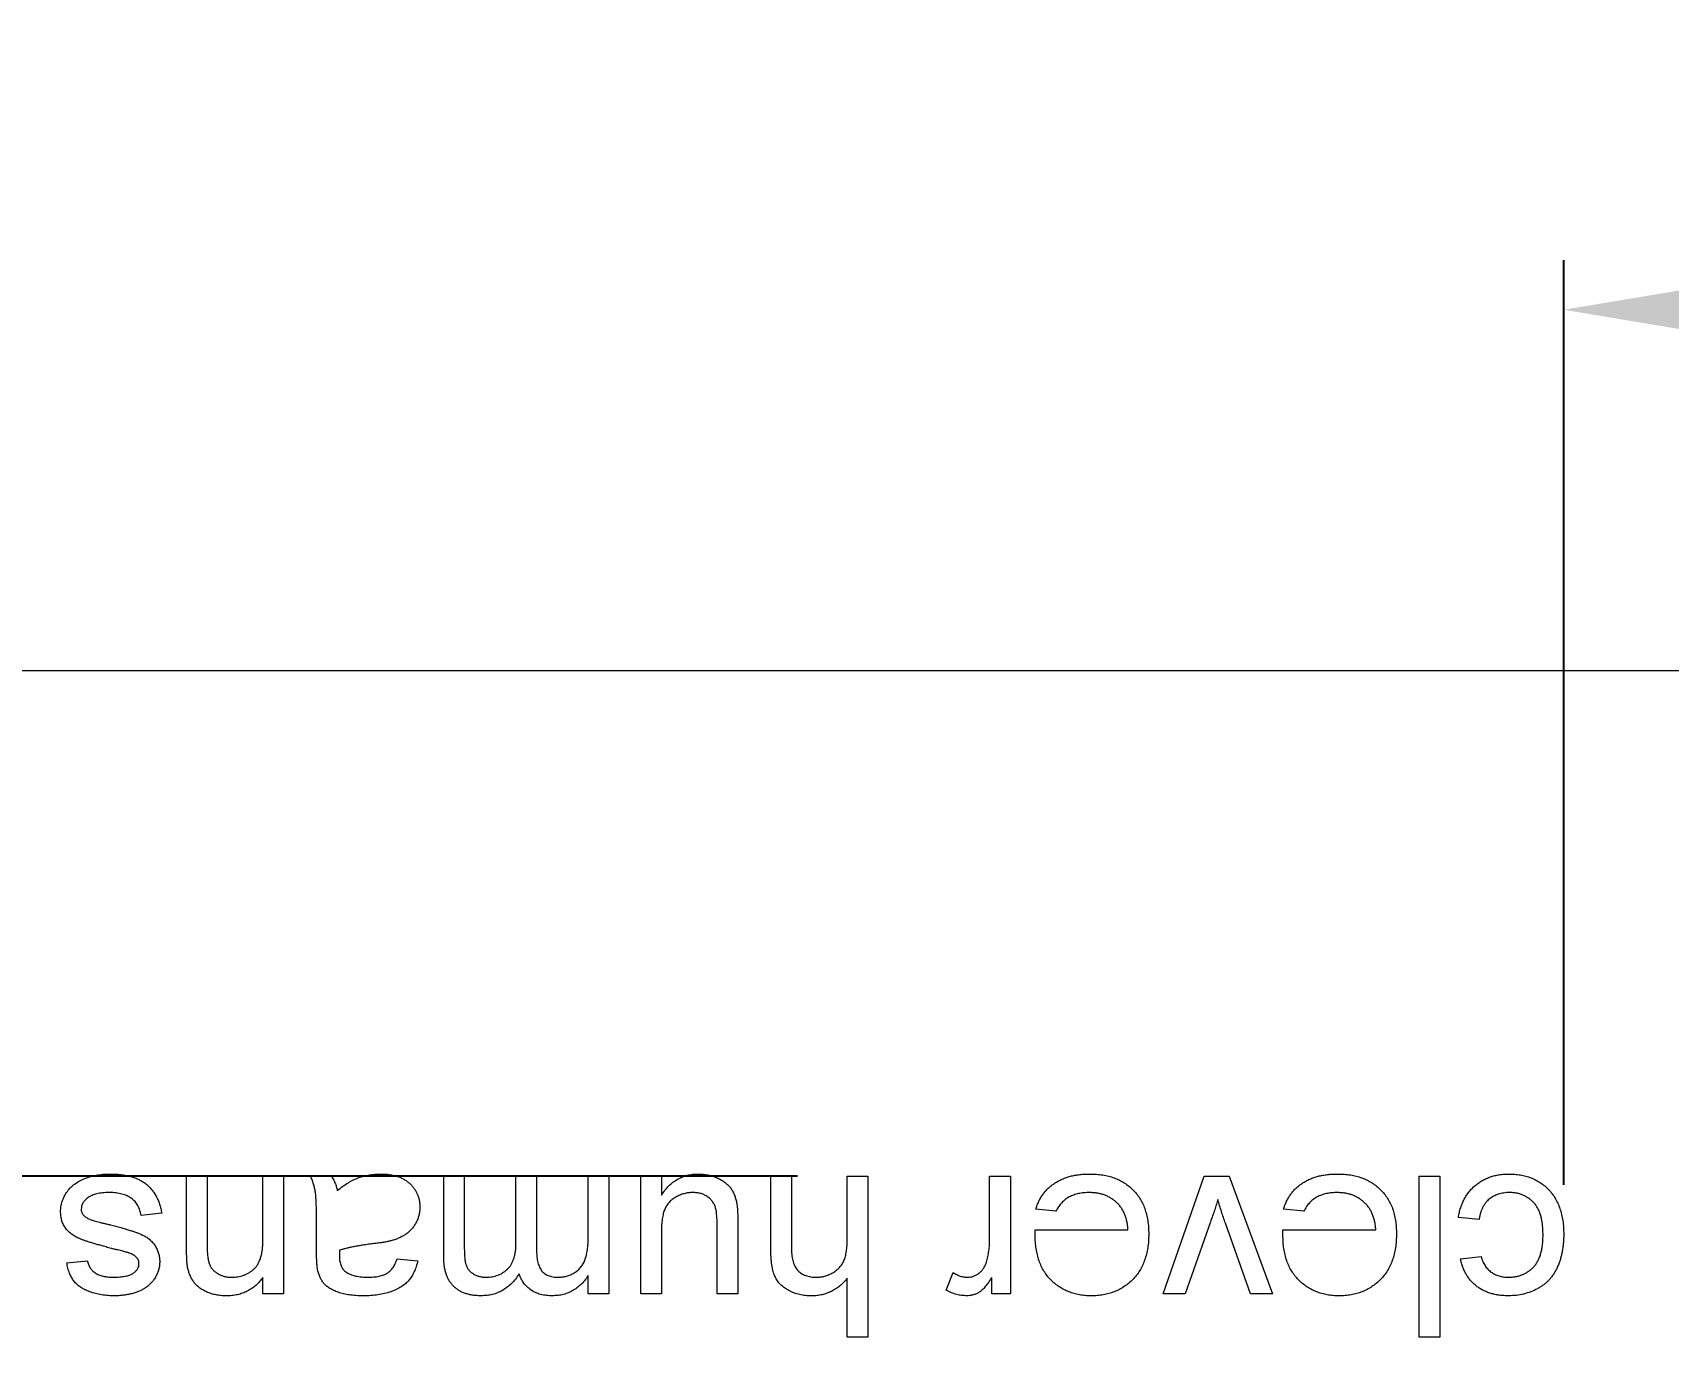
# Model space of a CAD drawing. Header units: inches. Extents: x -9 to 9, y -9.9 to 12.5.
# Drawn here: x 0.468 to 1.762, y 11.47 to 12.505 of the extents above; entities that cross this region are included whole.
import ezdxf

# ---------------------------------------------------------------- set-up
doc = ezdxf.new("R2010")
doc.units = ezdxf.units.IN
doc.header["$MEASUREMENT"] = 0
doc.header["$PDSIZE"] = -1
doc.dimstyles.get("Standard").update_dxf_attribs({"dimtxt": 0.18, "dimasz": 0.18, "dimexe": 0.18, "dimexo": 0.0625, "dimgap": 0.09, "dimtad": 0, "dimtih": 1, "dimtoh": 1, "dimdec": 4, "dimzin": 0, "dimdsep": 46, "dimtxsty": 'Standard', "dimcen": 0.09, "dimadec": 0, "dimazin": 0, "dimtfac": 1, "dimtdec": 4, "dimtofl": 0, "dimtmove": 0, "dimatfit": 3, "dimfxl": 0, "dimtolj": 1, "dimtzin": 0, "dimarcsym": 0})

# ---------------------------------------------------------------- blocks, each defined once
blk = doc.blocks.new('*D3')
at = {"color": 0, "lineweight": -2}
for p, q in [((-0.0394, 12), (-1.9566, 12)), ((-1.9173, 11.87), (-1.9173, 11.73)), ((1.073, 11.6), (-1.9566, 11.6)), ((-1.9173, 11.6), (-1.9173, 11.47)), ((-1.9173, 11.47), (-2.4596, 11.47))]:
    blk.add_line(p, q, dxfattribs=at)
at = {"color": 0}
for points in [[(-1.9389, 11.87), (-1.8956, 11.87), (-1.9173, 12)], [(-1.9389, 11.73), (-1.8956, 11.73), (-1.9173, 11.6)]]:
    blk.add_solid(points, dxfattribs=at)
at = {"layer": 'Defpoints', "color": 0}
for p in [(0, 12), (-1.9173, 11.6), (1.1124, 11.6)]:
    blk.add_point(p, dxfattribs=at)
at = {"color": 0, "insert": (-2.2184, 11.5989), "char_height": 0.1378, "attachment_point": 5}
blk.add_mtext('\\A1;0.400', dxfattribs=at)
blk = doc.blocks.new('*D5')
at = {"color": 0, "lineweight": -2}
for p, q in [((1.6795, 11.5931), (1.6795, 12.325)), ((4.1, 11.9394), (4.1, 12.325)), ((1.8095, 12.2857), (3.97, 12.2857))]:
    blk.add_line(p, q, dxfattribs=at)
at = {"color": 0}
for points in [[(1.8095, 12.3073), (1.8095, 12.264), (1.6795, 12.2857)], [(3.97, 12.3073), (3.97, 12.264), (4.1, 12.2857)]]:
    blk.add_solid(points, dxfattribs=at)
at = {"layer": 'Defpoints', "color": 0}
for p in [(4.1, 12.2857), (4.1, 11.9), (1.6795, 11.5538)]:
    blk.add_point(p, dxfattribs=at)
at = {"color": 0, "insert": (2.8898, 12.4146), "char_height": 0.1378, "attachment_point": 5}
blk.add_mtext('\\A1;2.4', dxfattribs=at)

msp = doc.modelspace()

# ---------------------------------------------------------------- linework, layer by layer
at = {"color": 7, "linetype": 'Continuous', "lineweight": 15}
for p, q in [((4, 12), (-4, 12)), ((0.5893, 11.543), (0.5893, 11.6)), ((0.5893, 11.6), (0.6057, 11.6)), ((0.6057, 11.6), (0.6057, 11.5444)), ((0.6498, 11.55), (0.6498, 11.6)), ((0.6498, 11.6), (0.6662, 11.6)), ((0.6662, 11.6), (0.6662, 11.5068)), ((0.6874, 11.6), (0.7038, 11.6)), ((0.7929, 11.5364), (0.7929, 11.6)), ((0.7929, 11.6), (0.8092, 11.6)), ((0.8092, 11.6), (0.8092, 11.5424)), ((0.8501, 11.5469), (0.8501, 11.6)), ((0.8501, 11.6), (0.8665, 11.6)), ((0.8665, 11.6), (0.8665, 11.5406)), ((0.9073, 11.5525), (0.9073, 11.6)), ((0.9073, 11.6), (0.9237, 11.6)), ((0.9237, 11.6), (0.9237, 11.5068)), ((0.9489, 11.5068), (0.9489, 11.6)), ((0.9489, 11.6), (0.9653, 11.6)), ((0.9653, 11.6), (0.9653, 11.5848)), ((1.0519, 11.5413), (1.0519, 11.6)), ((1.0519, 11.6), (1.0682, 11.6)), ((1.0682, 11.6), (1.0682, 11.5421)), ((1.1124, 11.55), (1.1124, 11.6)), ((1.1124, 11.6), (1.1287, 11.6)), ((1.1287, 11.6), (1.1287, 11.4725)), ((1.2251, 11.5505), (1.2251, 11.6)), ((1.2251, 11.6), (1.2415, 11.6)), ((1.2415, 11.6), (1.2415, 11.5068)), ((1.3624, 11.5068), (1.3948, 11.6)), ((1.3948, 11.6), (1.4146, 11.6)), ((1.4146, 11.6), (1.4491, 11.5068)), ((1.5651, 11.4725), (1.5651, 11.6)), ((1.5651, 11.6), (1.5814, 11.6)), ((1.5814, 11.6), (1.5814, 11.4725)), ((0.5697, 11.5706), (0.5534, 11.5689)), ((1.0257, 11.5643), (1.0257, 11.5068)), ((1.2776, 11.5722), (1.2616, 11.5738)), ((1.3998, 11.5637), (1.3798, 11.5068)), ((1.4316, 11.5068), (1.4118, 11.5626)), ((1.4738, 11.5722), (1.4577, 11.5738)), ((1.6125, 11.5657), (1.5962, 11.5673)), ((0.6923, 11.5396), (0.6923, 11.5595)), ((0.9653, 11.5558), (0.9653, 11.5068)), ((1.0094, 11.5068), (1.0094, 11.5575)), ((1.2612, 11.5575), (1.3346, 11.5575)), ((1.4573, 11.5575), (1.5308, 11.5575)), ((1.5978, 11.5346), (1.6141, 11.5363)), ((0.4945, 11.5314), (0.5109, 11.533)), ((0.7561, 11.5346), (0.7724, 11.533)), ((1.1908, 11.5096), (1.1962, 11.5237)), ((0.6498, 11.5068), (0.6498, 11.5198)), ((0.9073, 11.5068), (0.9073, 11.5214)), ((1.1124, 11.4725), (1.1124, 11.5191)), ((1.2268, 11.5068), (1.2268, 11.5198)), ((0.6662, 11.5068), (0.6498, 11.5068)), ((0.9237, 11.5068), (0.9073, 11.5068)), ((0.9653, 11.5068), (0.9489, 11.5068)), ((1.0257, 11.5068), (1.0094, 11.5068)), ((1.2415, 11.5068), (1.2268, 11.5068)), ((1.3798, 11.5068), (1.3624, 11.5068)), ((1.4491, 11.5068), (1.4316, 11.5068)), ((1.1287, 11.4725), (1.1124, 11.4725)), ((1.5814, 11.4725), (1.5651, 11.4725))]:
    msp.add_line(p, q, dxfattribs=at)
for points, knots in [([(0.4896, 11.572), (0.4897, 11.5733), (0.4898, 11.5759), (0.4908, 11.5798), (0.4923, 11.5835), (0.4943, 11.5871), (0.497, 11.5904), (0.5002, 11.5933), (0.5039, 11.5958), (0.5082, 11.5979), (0.5128, 11.5996), (0.5178, 11.6007), (0.523, 11.6015), (0.5267, 11.6016), (0.5285, 11.6016)], [0, 0, 0, 0, 0.071904, 0.143614, 0.216349, 0.292365, 0.369707, 0.448625, 0.530622, 0.617577, 0.708282, 0.80124, 0.898243, 1, 1, 1, 1]), ([(0.5285, 11.6016), (0.53, 11.6016), (0.533, 11.6016), (0.5373, 11.6012), (0.5413, 11.6006), (0.545, 11.5997), (0.5485, 11.5986), (0.5517, 11.5973), (0.5546, 11.5957), (0.5572, 11.5939), (0.5596, 11.5918), (0.5617, 11.5894), (0.5636, 11.5869), (0.5653, 11.5841), (0.5668, 11.5811), (0.568, 11.5778), (0.569, 11.5743), (0.5695, 11.5718), (0.5697, 11.5706)], [0, 0, 0, 0, 0.079866, 0.154611, 0.225448, 0.291873, 0.355064, 0.415035, 0.472522, 0.528207, 0.582877, 0.63781, 0.693561, 0.750163, 0.808806, 0.869777, 0.933431, 1, 1, 1, 1]), ([(0.7087, 11.5886), (0.7101, 11.5897), (0.713, 11.5919), (0.7173, 11.5947), (0.7215, 11.597), (0.7256, 11.5988), (0.7297, 11.6), (0.734, 11.601), (0.7383, 11.6015), (0.7413, 11.6016), (0.7428, 11.6016)], [0, 0, 0, 0, 0.1491828, 0.2871726, 0.4148615, 0.533201, 0.6472606, 0.7621608, 0.8794649, 1, 1, 1, 1]), ([(0.7428, 11.6016), (0.744, 11.6016), (0.7464, 11.6016), (0.7498, 11.6012), (0.7531, 11.6006), (0.7561, 11.5998), (0.7589, 11.5988), (0.7614, 11.5975), (0.7638, 11.596), (0.766, 11.5943), (0.7678, 11.5924), (0.7695, 11.5903), (0.7709, 11.5881), (0.7721, 11.5858), (0.7729, 11.5834), (0.7736, 11.5808), (0.774, 11.5781), (0.774, 11.5762), (0.774, 11.5753)], [0, 0, 0, 0, 0.079263, 0.154392, 0.225342, 0.293069, 0.357386, 0.419319, 0.479862, 0.539729, 0.598094, 0.655193, 0.710977, 0.766717, 0.822611, 0.880248, 0.939003, 1, 1, 1, 1]), ([(0.9653, 11.5848), (0.9662, 11.5861), (0.9679, 11.5887), (0.971, 11.5922), (0.9743, 11.5951), (0.9778, 11.5975), (0.9816, 11.5993), (0.9857, 11.6007), (0.9899, 11.6015), (0.9929, 11.6016), (0.9944, 11.6016)], [0, 0, 0, 0, 0.137315, 0.267183, 0.391458, 0.51145, 0.630718, 0.74988, 0.872254, 1, 1, 1, 1]), ([(0.9944, 11.6016), (0.9957, 11.6016), (0.9983, 11.6015), (1.0022, 11.6009), (1.006, 11.5999), (1.0095, 11.5986), (1.0128, 11.5969), (1.0156, 11.595), (1.0181, 11.593), (1.0201, 11.5906), (1.0216, 11.5881), (1.023, 11.5853), (1.0241, 11.5822), (1.0245, 11.58), (1.0248, 11.5789)], [0, 0, 0, 0, 0.096027, 0.189926, 0.28267, 0.375489, 0.464291, 0.546302, 0.622118, 0.694065, 0.765876, 0.840118, 0.917697, 1, 1, 1, 1]), ([(1.2616, 11.5738), (1.262, 11.5749), (1.2627, 11.5771), (1.264, 11.5801), (1.2655, 11.5829), (1.2673, 11.5856), (1.2693, 11.5881), (1.2715, 11.5904), (1.2739, 11.5925), (1.2766, 11.5944), (1.2794, 11.5961), (1.2824, 11.5976), (1.2856, 11.5989), (1.289, 11.5999), (1.2926, 11.6007), (1.2964, 11.6012), (1.3004, 11.6016), (1.3031, 11.6016), (1.3045, 11.6016)], [0, 0, 0, 0, 0.061746, 0.1214046, 0.179781, 0.2375234, 0.2951099, 0.3527019, 0.4104128, 0.4693603, 0.5293444, 0.5901755, 0.6522913, 0.7165464, 0.7833381, 0.8525626, 0.9245653, 1, 1, 1, 1]), ([(1.3045, 11.6016), (1.3062, 11.6016), (1.3096, 11.6015), (1.3146, 11.6009), (1.3193, 11.6), (1.3237, 11.5986), (1.3278, 11.5968), (1.3317, 11.5947), (1.3352, 11.5921), (1.3385, 11.5892), (1.3415, 11.586), (1.344, 11.5823), (1.3462, 11.5784), (1.3479, 11.5742), (1.3493, 11.5696), (1.3503, 11.5648), (1.3509, 11.5596), (1.351, 11.556), (1.351, 11.5542)], [0, 0, 0, 0, 0.069269, 0.135217, 0.198632, 0.259375, 0.318807, 0.377138, 0.435039, 0.493196, 0.55158, 0.610231, 0.669155, 0.729837, 0.792949, 0.85836, 0.92734, 1, 1, 1, 1]), ([(1.4577, 11.5738), (1.4581, 11.5749), (1.4588, 11.5771), (1.4601, 11.5801), (1.4617, 11.5829), (1.4634, 11.5856), (1.4654, 11.5881), (1.4676, 11.5904), (1.4701, 11.5925), (1.4727, 11.5944), (1.4755, 11.5961), (1.4786, 11.5976), (1.4818, 11.5989), (1.4852, 11.5999), (1.4888, 11.6007), (1.4926, 11.6012), (1.4965, 11.6016), (1.4993, 11.6016), (1.5006, 11.6016)], [0, 0, 0, 0, 0.061746, 0.121405, 0.179781, 0.237523, 0.29511, 0.352702, 0.410413, 0.46936, 0.529344, 0.590175, 0.652291, 0.716546, 0.783338, 0.852563, 0.924565, 1, 1, 1, 1]), ([(1.5006, 11.6016), (1.5024, 11.6016), (1.5058, 11.6015), (1.5107, 11.6009), (1.5154, 11.6), (1.5198, 11.5986), (1.5239, 11.5968), (1.5278, 11.5947), (1.5314, 11.5921), (1.5346, 11.5892), (1.5376, 11.586), (1.5401, 11.5823), (1.5423, 11.5784), (1.5441, 11.5742), (1.5455, 11.5696), (1.5464, 11.5648), (1.547, 11.5596), (1.5471, 11.556), (1.5471, 11.5542)], [0, 0, 0, 0, 0.069269, 0.135217, 0.198632, 0.259375, 0.318807, 0.377138, 0.435039, 0.493196, 0.55158, 0.610231, 0.669155, 0.729837, 0.792949, 0.85836, 0.92734, 1, 1, 1, 1]), ([(1.5962, 11.5673), (1.5964, 11.5686), (1.5968, 11.5712), (1.5979, 11.5749), (1.5992, 11.5784), (1.6008, 11.5817), (1.6025, 11.5848), (1.6046, 11.5876), (1.6069, 11.5902), (1.6095, 11.5926), (1.6123, 11.5947), (1.6152, 11.5966), (1.6183, 11.5981), (1.6215, 11.5994), (1.6249, 11.6004), (1.6285, 11.6011), (1.6322, 11.6015), (1.6347, 11.6016), (1.636, 11.6016)], [0, 0, 0, 0, 0.068933, 0.135554, 0.200032, 0.262323, 0.323744, 0.38414, 0.444281, 0.505283, 0.565504, 0.625727, 0.685242, 0.745587, 0.806441, 0.86913, 0.933187, 1, 1, 1, 1]), ([(1.636, 11.6016), (1.6376, 11.6016), (1.6407, 11.6015), (1.6453, 11.601), (1.6496, 11.6), (1.6537, 11.5986), (1.6576, 11.5969), (1.6612, 11.5947), (1.6645, 11.5922), (1.6677, 11.5893), (1.6704, 11.586), (1.6729, 11.5824), (1.675, 11.5784), (1.6766, 11.5741), (1.6779, 11.5695), (1.6789, 11.5646), (1.6794, 11.5593), (1.6795, 11.5556), (1.6795, 11.5538)], [0, 0, 0, 0, 0.0655856, 0.1280986, 0.1881332, 0.2468803, 0.3042833, 0.361189, 0.4182109, 0.4764084, 0.5350063, 0.594265, 0.6549127, 0.7173732, 0.7825808, 0.8510748, 0.9236298, 1, 1, 1, 1]), ([(0.6923, 11.5595), (0.6923, 11.5612), (0.6923, 11.5644), (0.6923, 11.569), (0.6922, 11.5731), (0.6921, 11.5767), (0.6919, 11.58), (0.6918, 11.5827), (0.6916, 11.5851), (0.6913, 11.5876), (0.6908, 11.5905), (0.6899, 11.5937), (0.6888, 11.5969), (0.6879, 11.599), (0.6874, 11.6)], [0, 0, 0, 0, 0.121729, 0.23228, 0.332288, 0.421154, 0.500089, 0.567887, 0.625241, 0.671538, 0.75364, 0.835292, 0.91739, 1, 1, 1, 1]), ([(0.7038, 11.6), (0.7044, 11.5992), (0.7056, 11.5975), (0.7069, 11.5947), (0.708, 11.5917), (0.7084, 11.5896), (0.7087, 11.5886)], [0, 0, 0, 0, 0.245708, 0.491046, 0.741711, 1, 1, 1, 1]), ([(0.5283, 11.5869), (0.5274, 11.5869), (0.5256, 11.5869), (0.523, 11.5867), (0.5206, 11.5864), (0.5184, 11.586), (0.5164, 11.5854), (0.5146, 11.5848), (0.5129, 11.5839), (0.5111, 11.5827), (0.5091, 11.5811), (0.5073, 11.5788), (0.5062, 11.5763), (0.506, 11.5745), (0.506, 11.5737)], [0, 0, 0, 0, 0.0950932, 0.1851196, 0.2684413, 0.3463368, 0.4183491, 0.4863694, 0.5499501, 0.6098542, 0.7201117, 0.8183897, 0.9095144, 1, 1, 1, 1]), ([(0.5534, 11.5689), (0.5533, 11.5697), (0.553, 11.571), (0.5524, 11.573), (0.5517, 11.5749), (0.5508, 11.5766), (0.5498, 11.5783), (0.5486, 11.5798), (0.5472, 11.5811), (0.5458, 11.5823), (0.5441, 11.5834), (0.5423, 11.5844), (0.5403, 11.5852), (0.5382, 11.5858), (0.5359, 11.5863), (0.5335, 11.5867), (0.531, 11.5869), (0.5292, 11.5869), (0.5283, 11.5869)], [0, 0, 0, 0, 0.063186, 0.123974, 0.181721, 0.23889, 0.294673, 0.350009, 0.406037, 0.462315, 0.519537, 0.579385, 0.64074, 0.705756, 0.773215, 0.844995, 0.919985, 1, 1, 1, 1]), ([(0.774, 11.5753), (0.774, 11.5742), (0.7739, 11.572), (0.7733, 11.5688), (0.7724, 11.5658), (0.771, 11.5629), (0.7694, 11.5603), (0.7675, 11.5579), (0.7654, 11.5557), (0.763, 11.5539), (0.7604, 11.5524), (0.7577, 11.551), (0.7548, 11.5498), (0.7528, 11.5492), (0.7518, 11.5489)], [0, 0, 0, 0, 0.089167, 0.175385, 0.260254, 0.344791, 0.428753, 0.509693, 0.590053, 0.669612, 0.750163, 0.831606, 0.915131, 1, 1, 1, 1]), ([(0.9901, 11.5869), (0.9889, 11.5869), (0.9866, 11.5868), (0.9832, 11.5861), (0.9798, 11.585), (0.9767, 11.5834), (0.9738, 11.5815), (0.9713, 11.5792), (0.9693, 11.5766), (0.968, 11.5741), (0.9672, 11.572), (0.9667, 11.5702), (0.9663, 11.5682), (0.9659, 11.566), (0.9656, 11.5637), (0.9654, 11.5612), (0.9653, 11.5585), (0.9653, 11.5567), (0.9653, 11.5558)], [0, 0, 0, 0, 0.077007, 0.153568, 0.229484, 0.307498, 0.384345, 0.45736, 0.529381, 0.601378, 0.639715, 0.680706, 0.724935, 0.772794, 0.824206, 0.879356, 0.937732, 1, 1, 1, 1]), ([(1.0084, 11.5738), (1.0081, 11.5748), (1.0076, 11.5767), (1.0061, 11.5793), (1.0043, 11.5816), (1.0021, 11.5835), (0.9995, 11.585), (0.9966, 11.5862), (0.9934, 11.5868), (0.9912, 11.5869), (0.9901, 11.5869)], [0, 0, 0, 0, 0.124682, 0.243539, 0.361138, 0.480477, 0.602807, 0.728276, 0.859543, 1, 1, 1, 1]), ([(1.0248, 11.5789), (1.0249, 11.578), (1.0253, 11.5761), (1.0255, 11.5727), (1.0257, 11.5687), (1.0257, 11.5658), (1.0257, 11.5643)], [0, 0, 0, 0, 0.182698, 0.409374, 0.682241, 1, 1, 1, 1]), ([(1.3042, 11.5869), (1.3027, 11.5869), (1.2998, 11.5868), (1.2956, 11.5862), (1.2917, 11.5851), (1.2881, 11.5835), (1.2849, 11.5815), (1.2821, 11.5789), (1.2796, 11.5758), (1.2783, 11.5734), (1.2776, 11.5722)], [0, 0, 0, 0, 0.140657, 0.272319, 0.396162, 0.514862, 0.630882, 0.748866, 0.87083, 1, 1, 1, 1]), ([(1.3346, 11.5575), (1.3345, 11.5587), (1.3343, 11.5609), (1.3338, 11.5642), (1.3329, 11.5672), (1.3319, 11.5701), (1.3306, 11.5727), (1.3291, 11.5752), (1.3273, 11.5774), (1.3253, 11.5794), (1.3231, 11.5812), (1.3208, 11.5827), (1.3184, 11.584), (1.3158, 11.5851), (1.3131, 11.5859), (1.3102, 11.5865), (1.3073, 11.5868), (1.3052, 11.5869), (1.3042, 11.5869)], [0, 0, 0, 0, 0.073285, 0.143507, 0.210045, 0.273938, 0.335999, 0.395924, 0.455882, 0.515444, 0.574901, 0.633757, 0.691977, 0.75104, 0.810311, 0.871519, 0.934609, 1, 1, 1, 1]), ([(1.4057, 11.5814), (1.4054, 11.5801), (1.4045, 11.5774), (1.4032, 11.5731), (1.4016, 11.5685), (1.4004, 11.5653), (1.3998, 11.5637)], [0, 0, 0, 0, 0.216886, 0.455288, 0.716582, 1, 1, 1, 1]), ([(1.4118, 11.5626), (1.4107, 11.5657), (1.4085, 11.5719), (1.4067, 11.5782), (1.4057, 11.5814)], [0, 0, 0, 0, 0.494177, 1, 1, 1, 1]), ([(1.5003, 11.5869), (1.4988, 11.5869), (1.4959, 11.5868), (1.4917, 11.5862), (1.4878, 11.5851), (1.4843, 11.5835), (1.4811, 11.5815), (1.4782, 11.5789), (1.4758, 11.5758), (1.4744, 11.5734), (1.4738, 11.5722)], [0, 0, 0, 0, 0.1406574, 0.2723195, 0.3961618, 0.5148621, 0.6308816, 0.748866, 0.8708301, 1, 1, 1, 1]), ([(1.5308, 11.5575), (1.5307, 11.5587), (1.5305, 11.5609), (1.5299, 11.5642), (1.5291, 11.5672), (1.528, 11.5701), (1.5267, 11.5727), (1.5252, 11.5752), (1.5234, 11.5774), (1.5214, 11.5794), (1.5193, 11.5812), (1.5169, 11.5827), (1.5145, 11.584), (1.5119, 11.5851), (1.5092, 11.5859), (1.5064, 11.5865), (1.5034, 11.5868), (1.5014, 11.5869), (1.5003, 11.5869)], [0, 0, 0, 0, 0.073285, 0.143507, 0.210045, 0.273938, 0.335999, 0.395924, 0.455882, 0.515444, 0.574901, 0.633757, 0.691977, 0.75104, 0.810311, 0.871519, 0.934609, 1, 1, 1, 1]), ([(1.6365, 11.5869), (1.6357, 11.5869), (1.6342, 11.5869), (1.632, 11.5866), (1.6298, 11.5862), (1.6278, 11.5857), (1.6258, 11.5849), (1.624, 11.584), (1.6222, 11.583), (1.6206, 11.5817), (1.619, 11.5804), (1.6177, 11.5788), (1.6164, 11.577), (1.6153, 11.5751), (1.6144, 11.573), (1.6136, 11.5707), (1.613, 11.5683), (1.6127, 11.5666), (1.6125, 11.5657)], [0, 0, 0, 0, 0.066257, 0.129293, 0.190844, 0.250566, 0.309118, 0.366743, 0.424516, 0.482101, 0.540205, 0.599387, 0.659299, 0.721173, 0.785928, 0.853766, 0.924475, 1, 1, 1, 1]), ([(1.6632, 11.5533), (1.6631, 11.5548), (1.6631, 11.5575), (1.6628, 11.5615), (1.6622, 11.5651), (1.6614, 11.5685), (1.6604, 11.5716), (1.6591, 11.5743), (1.6576, 11.5768), (1.6558, 11.579), (1.6539, 11.5808), (1.6518, 11.5825), (1.6496, 11.5838), (1.6473, 11.585), (1.6448, 11.5859), (1.6422, 11.5865), (1.6394, 11.5869), (1.6375, 11.5869), (1.6365, 11.5869)], [0, 0, 0, 0, 0.087576, 0.168586, 0.244507, 0.31558, 0.381556, 0.443939, 0.502731, 0.55938, 0.614241, 0.66803, 0.721259, 0.774242, 0.82812, 0.883556, 0.94071, 1, 1, 1, 1]), ([(0.5296, 11.5427), (0.5283, 11.5431), (0.5257, 11.5438), (0.5219, 11.5449), (0.5184, 11.5459), (0.5152, 11.5468), (0.5123, 11.5477), (0.5098, 11.5485), (0.5075, 11.5493), (0.5049, 11.5503), (0.5019, 11.5516), (0.4988, 11.5535), (0.4961, 11.5558), (0.4938, 11.5584), (0.4919, 11.5613), (0.4906, 11.5646), (0.4898, 11.5682), (0.4897, 11.5707), (0.4896, 11.572)], [0, 0, 0, 0, 0.077574, 0.149903, 0.216537, 0.277933, 0.333647, 0.38369, 0.428076, 0.467269, 0.538091, 0.605387, 0.66991, 0.733624, 0.796729, 0.861185, 0.928258, 1, 1, 1, 1]), ([(0.506, 11.5737), (0.506, 11.5733), (0.506, 11.5725), (0.5063, 11.5714), (0.5068, 11.5703), (0.5075, 11.5694), (0.5083, 11.5684), (0.5093, 11.5676), (0.5106, 11.5668), (0.5115, 11.5664), (0.5119, 11.5661)], [0, 0, 0, 0, 0.115834, 0.22718, 0.337218, 0.451327, 0.573841, 0.703929, 0.845173, 1, 1, 1, 1]), ([(0.5119, 11.5661), (0.5123, 11.566), (0.5132, 11.5656), (0.5147, 11.5651), (0.5164, 11.5645), (0.5184, 11.564), (0.5207, 11.5634), (0.5232, 11.5627), (0.5261, 11.5621), (0.5281, 11.5616), (0.5291, 11.5614)], [0, 0, 0, 0, 0.0712687, 0.1577699, 0.2601136, 0.3761655, 0.5095469, 0.6575054, 0.8207569, 1, 1, 1, 1]), ([(1.0094, 11.5575), (1.0094, 11.5585), (1.0094, 11.5603), (1.0094, 11.563), (1.0093, 11.5654), (1.0091, 11.5676), (1.009, 11.5695), (1.0089, 11.5712), (1.0087, 11.5726), (1.0085, 11.5735), (1.0084, 11.5738)], [0, 0, 0, 0, 0.177553, 0.339532, 0.487561, 0.618616, 0.737236, 0.838899, 0.927, 1, 1, 1, 1]), ([(0.5291, 11.5614), (0.5305, 11.561), (0.5332, 11.5603), (0.5371, 11.5592), (0.5407, 11.5583), (0.5439, 11.5573), (0.5468, 11.5563), (0.5494, 11.5555), (0.5517, 11.5546), (0.5542, 11.5535), (0.557, 11.5521), (0.56, 11.55), (0.5624, 11.5476), (0.5645, 11.5449), (0.5661, 11.542), (0.5672, 11.5388), (0.568, 11.5356), (0.5681, 11.5333), (0.5681, 11.5322)], [0, 0, 0, 0, 0.081828, 0.15738, 0.227123, 0.29074, 0.348258, 0.399556, 0.445277, 0.484851, 0.55548, 0.622202, 0.687024, 0.750372, 0.812879, 0.874666, 0.936506, 1, 1, 1, 1]), ([(0.6251, 11.5199), (0.6259, 11.5199), (0.6275, 11.52), (0.6299, 11.5202), (0.6322, 11.5208), (0.6345, 11.5214), (0.6366, 11.5223), (0.6387, 11.5234), (0.6407, 11.5247), (0.6425, 11.5262), (0.6443, 11.5279), (0.6458, 11.5301), (0.647, 11.5325), (0.6481, 11.5354), (0.6489, 11.5385), (0.6494, 11.5421), (0.6498, 11.5459), (0.6498, 11.5486), (0.6498, 11.55)], [0, 0, 0, 0, 0.055577, 0.109757, 0.162536, 0.214518, 0.266613, 0.318338, 0.370897, 0.424272, 0.478921, 0.537218, 0.598921, 0.665389, 0.738701, 0.8187, 0.905514, 1, 1, 1, 1]), ([(0.8835, 11.5199), (0.8846, 11.5199), (0.8868, 11.52), (0.8901, 11.5207), (0.8933, 11.5218), (0.8962, 11.5233), (0.899, 11.5252), (0.9013, 11.5276), (0.9033, 11.5303), (0.9045, 11.5329), (0.9053, 11.5352), (0.9059, 11.5372), (0.9063, 11.5393), (0.9067, 11.5416), (0.907, 11.5441), (0.9072, 11.5467), (0.9073, 11.5496), (0.9073, 11.5515), (0.9073, 11.5525)], [0, 0, 0, 0, 0.073205, 0.144966, 0.216391, 0.288928, 0.361261, 0.432111, 0.504763, 0.579781, 0.6197, 0.663347, 0.710361, 0.760235, 0.814889, 0.87263, 0.934116, 1, 1, 1, 1]), ([(1.0878, 11.5199), (1.089, 11.52), (1.0913, 11.52), (1.0946, 11.5207), (1.0979, 11.5219), (1.101, 11.5234), (1.1039, 11.5253), (1.1063, 11.5276), (1.1083, 11.5302), (1.1099, 11.5332), (1.111, 11.5366), (1.1118, 11.5406), (1.1123, 11.5451), (1.1123, 11.5483), (1.1124, 11.55)], [0, 0, 0, 0, 0.078128, 0.154682, 0.232294, 0.311575, 0.389733, 0.464482, 0.538171, 0.61205, 0.692034, 0.782178, 0.885036, 1, 1, 1, 1]), ([(1.2225, 11.5318), (1.2229, 11.5333), (1.2237, 11.5362), (1.2245, 11.5408), (1.225, 11.5456), (1.2251, 11.5488), (1.2251, 11.5505)], [0, 0, 0, 0, 0.238648, 0.4843069, 0.7366484, 1, 1, 1, 1]), ([(1.2611, 11.5533), (1.2611, 11.5539), (1.2611, 11.5553), (1.2612, 11.5567), (1.2612, 11.5575)], [0, 0, 0, 0, 0.4146077, 1, 1, 1, 1]), ([(1.3055, 11.5052), (1.3039, 11.5052), (1.3007, 11.5053), (1.2962, 11.5059), (1.2918, 11.5069), (1.2877, 11.5083), (1.2838, 11.5101), (1.2801, 11.5122), (1.2767, 11.5148), (1.2734, 11.5178), (1.2705, 11.5211), (1.268, 11.5247), (1.2659, 11.5287), (1.2641, 11.533), (1.2628, 11.5377), (1.2618, 11.5426), (1.2612, 11.5478), (1.2611, 11.5515), (1.2611, 11.5533)], [0, 0, 0, 0, 0.064676, 0.126693, 0.186885, 0.245564, 0.303388, 0.360871, 0.418646, 0.477825, 0.537571, 0.597386, 0.65814, 0.720578, 0.785747, 0.853378, 0.924621, 1, 1, 1, 1]), ([(1.351, 11.5542), (1.351, 11.5523), (1.3509, 11.5486), (1.3503, 11.5433), (1.3493, 11.5383), (1.3479, 11.5336), (1.3461, 11.5292), (1.344, 11.5251), (1.3414, 11.5214), (1.3384, 11.518), (1.3351, 11.515), (1.3316, 11.5124), (1.3278, 11.5102), (1.3238, 11.5083), (1.3195, 11.5069), (1.315, 11.5059), (1.3103, 11.5053), (1.3071, 11.5052), (1.3055, 11.5052)], [0, 0, 0, 0, 0.075059, 0.145767, 0.213291, 0.278084, 0.340203, 0.400824, 0.460531, 0.519906, 0.578978, 0.636892, 0.694436, 0.752656, 0.811423, 0.872078, 0.934732, 1, 1, 1, 1]), ([(1.4572, 11.5533), (1.4572, 11.5539), (1.4573, 11.5553), (1.4573, 11.5567), (1.4573, 11.5575)], [0, 0, 0, 0, 0.414608, 1, 1, 1, 1]), ([(1.5016, 11.5052), (1.5, 11.5052), (1.4969, 11.5053), (1.4923, 11.5059), (1.4879, 11.5069), (1.4838, 11.5083), (1.4799, 11.5101), (1.4762, 11.5122), (1.4728, 11.5148), (1.4696, 11.5178), (1.4667, 11.5211), (1.4641, 11.5247), (1.462, 11.5287), (1.4602, 11.533), (1.4589, 11.5377), (1.4579, 11.5426), (1.4574, 11.5478), (1.4573, 11.5515), (1.4572, 11.5533)], [0, 0, 0, 0, 0.064676, 0.126693, 0.186885, 0.245564, 0.303388, 0.360871, 0.418646, 0.477825, 0.537571, 0.597386, 0.65814, 0.720578, 0.785747, 0.853378, 0.924621, 1, 1, 1, 1]), ([(1.5471, 11.5542), (1.5471, 11.5523), (1.547, 11.5486), (1.5464, 11.5433), (1.5454, 11.5383), (1.5441, 11.5336), (1.5423, 11.5292), (1.5401, 11.5251), (1.5375, 11.5214), (1.5345, 11.518), (1.5312, 11.515), (1.5277, 11.5124), (1.5239, 11.5102), (1.5199, 11.5083), (1.5157, 11.5069), (1.5112, 11.5059), (1.5065, 11.5053), (1.5032, 11.5052), (1.5016, 11.5052)], [0, 0, 0, 0, 0.075059, 0.145767, 0.213291, 0.278084, 0.340203, 0.400824, 0.460531, 0.519906, 0.578978, 0.636892, 0.694436, 0.752656, 0.811423, 0.872078, 0.934732, 1, 1, 1, 1]), ([(1.6358, 11.5199), (1.6368, 11.5199), (1.6387, 11.52), (1.6416, 11.5204), (1.6443, 11.521), (1.6468, 11.5219), (1.6492, 11.523), (1.6515, 11.5244), (1.6536, 11.526), (1.6556, 11.5279), (1.6574, 11.5301), (1.6589, 11.5326), (1.6603, 11.5353), (1.6613, 11.5384), (1.6622, 11.5417), (1.6627, 11.5453), (1.6631, 11.5492), (1.6631, 11.5519), (1.6632, 11.5533)], [0, 0, 0, 0, 0.060396, 0.118659, 0.174686, 0.229306, 0.283294, 0.337444, 0.391963, 0.447514, 0.504391, 0.563278, 0.625161, 0.69014, 0.759907, 0.834734, 0.914652, 1, 1, 1, 1]), ([(1.6795, 11.5538), (1.6795, 11.5525), (1.6795, 11.5501), (1.6792, 11.5466), (1.6788, 11.5431), (1.6783, 11.5398), (1.6775, 11.5366), (1.6767, 11.5335), (1.6756, 11.5305), (1.6744, 11.5276), (1.673, 11.5249), (1.6715, 11.5224), (1.6698, 11.52), (1.668, 11.5178), (1.6659, 11.5158), (1.6637, 11.5139), (1.6613, 11.5123), (1.6579, 11.5103), (1.6535, 11.5083), (1.6478, 11.5065), (1.642, 11.5054), (1.638, 11.5053), (1.6359, 11.5052)], [0, 0, 0, 0, 0.049743, 0.098216, 0.145126, 0.190662, 0.235315, 0.278721, 0.321212, 0.36316, 0.404245, 0.44452, 0.483624, 0.522582, 0.561411, 0.600147, 0.639333, 0.678959, 0.758703, 0.838002, 0.918007, 1, 1, 1, 1]), ([(0.5437, 11.5392), (0.5435, 11.5392), (0.5429, 11.5394), (0.5418, 11.5397), (0.5405, 11.5401), (0.5389, 11.5405), (0.537, 11.541), (0.5348, 11.5415), (0.5323, 11.5421), (0.5306, 11.5425), (0.5296, 11.5427)], [0, 0, 0, 0, 0.053404, 0.128065, 0.222778, 0.337098, 0.47147, 0.627169, 0.802915, 1, 1, 1, 1]), ([(0.5498, 11.5354), (0.5494, 11.5358), (0.5487, 11.5366), (0.5473, 11.5375), (0.5456, 11.5384), (0.5444, 11.5389), (0.5437, 11.5392)], [0, 0, 0, 0, 0.21512, 0.44864, 0.709723, 1, 1, 1, 1]), ([(0.5902, 11.5277), (0.5901, 11.5281), (0.59, 11.529), (0.5898, 11.5304), (0.5897, 11.532), (0.5895, 11.5338), (0.5895, 11.5358), (0.5894, 11.538), (0.5894, 11.5404), (0.5894, 11.5421), (0.5893, 11.543)], [0, 0, 0, 0, 0.079499, 0.170296, 0.275822, 0.394506, 0.526332, 0.669822, 0.828242, 1, 1, 1, 1]), ([(0.6057, 11.5444), (0.6057, 11.5429), (0.6057, 11.5401), (0.6061, 11.5363), (0.6066, 11.533), (0.6074, 11.5303), (0.6086, 11.5279), (0.61, 11.5259), (0.6119, 11.5241), (0.6141, 11.5227), (0.6165, 11.5214), (0.6192, 11.5205), (0.6221, 11.52), (0.624, 11.5199), (0.6251, 11.5199)], [0, 0, 0, 0, 0.123561, 0.230514, 0.322018, 0.399267, 0.468163, 0.536748, 0.607035, 0.680492, 0.75669, 0.834592, 0.914663, 1, 1, 1, 1]), ([(0.6931, 11.5256), (0.693, 11.5264), (0.6927, 11.5282), (0.6925, 11.5314), (0.6923, 11.5352), (0.6923, 11.5381), (0.6923, 11.5396)], [0, 0, 0, 0, 0.171436, 0.394572, 0.670041, 1, 1, 1, 1]), ([(0.7104, 11.5412), (0.7104, 11.5407), (0.7103, 11.5399), (0.7103, 11.5388), (0.7103, 11.538), (0.7103, 11.5375), (0.7103, 11.5374)], [0, 0, 0, 0, 0.35568, 0.644278, 0.859095, 1, 1, 1, 1]), ([(0.7103, 11.5374), (0.7103, 11.5366), (0.7103, 11.5353), (0.7105, 11.5333), (0.7109, 11.5315), (0.7113, 11.5298), (0.712, 11.5283), (0.7127, 11.527), (0.7136, 11.5258), (0.7143, 11.5252), (0.7147, 11.5248)], [0, 0, 0, 0, 0.15691, 0.301426, 0.436171, 0.562589, 0.679766, 0.789288, 0.89571, 1, 1, 1, 1]), ([(0.738, 11.5465), (0.7365, 11.5463), (0.7336, 11.546), (0.7293, 11.5454), (0.7254, 11.5447), (0.7218, 11.5441), (0.7185, 11.5434), (0.7155, 11.5427), (0.7128, 11.542), (0.7112, 11.5414), (0.7104, 11.5412)], [0, 0, 0, 0, 0.162425, 0.314086, 0.454383, 0.585026, 0.704115, 0.812987, 0.911567, 1, 1, 1, 1]), ([(0.7518, 11.5489), (0.751, 11.5487), (0.7491, 11.5482), (0.7459, 11.5476), (0.7422, 11.547), (0.7395, 11.5467), (0.738, 11.5465)], [0, 0, 0, 0, 0.189385, 0.419458, 0.689091, 1, 1, 1, 1]), ([(0.8228, 11.5052), (0.8216, 11.5052), (0.8193, 11.5053), (0.816, 11.5056), (0.813, 11.5062), (0.8101, 11.5071), (0.8074, 11.5081), (0.8049, 11.5094), (0.8027, 11.511), (0.8006, 11.5128), (0.7988, 11.5149), (0.7972, 11.5172), (0.7958, 11.5197), (0.7948, 11.5226), (0.7939, 11.5257), (0.7933, 11.529), (0.793, 11.5326), (0.7929, 11.5351), (0.7929, 11.5364)], [0, 0, 0, 0, 0.070807, 0.137826, 0.200933, 0.261735, 0.319665, 0.375811, 0.431114, 0.486018, 0.541264, 0.597711, 0.655926, 0.71674, 0.78102, 0.849299, 0.922483, 1, 1, 1, 1]), ([(0.8092, 11.5424), (0.8093, 11.5409), (0.8093, 11.5383), (0.8096, 11.5346), (0.81, 11.5316), (0.8108, 11.5291), (0.8118, 11.527), (0.813, 11.5252), (0.8147, 11.5237), (0.8166, 11.5224), (0.8188, 11.5213), (0.8212, 11.5205), (0.8238, 11.52), (0.8255, 11.5199), (0.8264, 11.5199)], [0, 0, 0, 0, 0.132, 0.244831, 0.338158, 0.413996, 0.479999, 0.546536, 0.61447, 0.686819, 0.761201, 0.837747, 0.916318, 1, 1, 1, 1]), ([(0.8264, 11.5199), (0.8273, 11.5199), (0.8289, 11.52), (0.8313, 11.5203), (0.8336, 11.5208), (0.8358, 11.5215), (0.8379, 11.5224), (0.8398, 11.5235), (0.8417, 11.5248), (0.8434, 11.5263), (0.845, 11.528), (0.8464, 11.53), (0.8475, 11.5322), (0.8485, 11.5347), (0.8492, 11.5374), (0.8498, 11.5403), (0.8501, 11.5435), (0.8501, 11.5457), (0.8501, 11.5469)], [0, 0, 0, 0, 0.061413, 0.120127, 0.177722, 0.233757, 0.289007, 0.343682, 0.399441, 0.455811, 0.512968, 0.571498, 0.632828, 0.696664, 0.765474, 0.838055, 0.91606, 1, 1, 1, 1]), ([(0.8665, 11.5406), (0.8665, 11.5397), (0.8665, 11.5381), (0.8667, 11.5358), (0.867, 11.5336), (0.8674, 11.5316), (0.868, 11.5297), (0.8687, 11.528), (0.8695, 11.5265), (0.8704, 11.5251), (0.8715, 11.5238), (0.8727, 11.5228), (0.8741, 11.5219), (0.8757, 11.5212), (0.8774, 11.5206), (0.8793, 11.5202), (0.8813, 11.5199), (0.8828, 11.5199), (0.8835, 11.5199)], [0, 0, 0, 0, 0.081226, 0.156926, 0.228882, 0.295845, 0.358232, 0.417324, 0.473288, 0.527532, 0.580385, 0.632696, 0.686719, 0.742338, 0.800776, 0.862704, 0.928691, 1, 1, 1, 1]), ([(1.0843, 11.5052), (1.0826, 11.5052), (1.0793, 11.5053), (1.0746, 11.5061), (1.0702, 11.5074), (1.0662, 11.5092), (1.0626, 11.5114), (1.0595, 11.514), (1.057, 11.517), (1.0554, 11.5199), (1.0544, 11.5224), (1.0537, 11.5245), (1.0532, 11.5268), (1.0527, 11.5293), (1.0523, 11.532), (1.0521, 11.5349), (1.0519, 11.538), (1.0519, 11.5402), (1.0519, 11.5413)], [0, 0, 0, 0, 0.0901099, 0.1752751, 0.2565356, 0.3350625, 0.4103607, 0.4816132, 0.5513935, 0.6207478, 0.657225, 0.6966628, 0.7389874, 0.7841412, 0.8329849, 0.8852626, 0.9406061, 1, 1, 1, 1]), ([(1.0682, 11.5421), (1.0682, 11.5412), (1.0683, 11.5394), (1.0685, 11.5367), (1.0689, 11.5343), (1.0695, 11.5321), (1.0702, 11.5301), (1.071, 11.5282), (1.0721, 11.5266), (1.0733, 11.5252), (1.0747, 11.5239), (1.0761, 11.5228), (1.0778, 11.5219), (1.0795, 11.5212), (1.0814, 11.5206), (1.0834, 11.5202), (1.0856, 11.5199), (1.0871, 11.5199), (1.0878, 11.5199)], [0, 0, 0, 0, 0.082798, 0.159845, 0.23159, 0.299112, 0.362178, 0.42141, 0.477968, 0.532978, 0.587288, 0.640562, 0.69479, 0.751107, 0.808696, 0.869345, 0.932996, 1, 1, 1, 1]), ([(1.6141, 11.5363), (1.6145, 11.535), (1.6153, 11.5325), (1.6171, 11.5291), (1.6193, 11.5263), (1.622, 11.5239), (1.625, 11.5222), (1.6283, 11.5208), (1.632, 11.52), (1.6345, 11.52), (1.6358, 11.5199)], [0, 0, 0, 0, 0.137862, 0.265313, 0.386563, 0.505341, 0.623737, 0.743388, 0.867721, 1, 1, 1, 1]), ([(0.5327, 11.5052), (0.5308, 11.5052), (0.5273, 11.5053), (0.5221, 11.5059), (0.5173, 11.5069), (0.5129, 11.5083), (0.5089, 11.5099), (0.5054, 11.5119), (0.5025, 11.5142), (0.5001, 11.5169), (0.4981, 11.5199), (0.4966, 11.5233), (0.4953, 11.5272), (0.4948, 11.5299), (0.4945, 11.5314)], [0, 0, 0, 0, 0.107097, 0.207804, 0.30338, 0.394069, 0.479039, 0.55622, 0.62813, 0.695433, 0.763088, 0.835924, 0.914474, 1, 1, 1, 1]), ([(0.5109, 11.533), (0.5111, 11.532), (0.5116, 11.5301), (0.5129, 11.5274), (0.5147, 11.5252), (0.5171, 11.5233), (0.5199, 11.5217), (0.5233, 11.5207), (0.5272, 11.52), (0.5299, 11.5199), (0.5314, 11.5199)], [0, 0, 0, 0, 0.113015, 0.220825, 0.327646, 0.439108, 0.558973, 0.689663, 0.836239, 1, 1, 1, 1]), ([(0.5314, 11.5199), (0.5323, 11.5199), (0.534, 11.5199), (0.5364, 11.5201), (0.5387, 11.5204), (0.5408, 11.5207), (0.5426, 11.5211), (0.5443, 11.5216), (0.5458, 11.5223), (0.5474, 11.5233), (0.5491, 11.5246), (0.5506, 11.5265), (0.5516, 11.5284), (0.5517, 11.5299), (0.5517, 11.5306)], [0, 0, 0, 0, 0.104701, 0.201519, 0.290667, 0.372247, 0.447927, 0.517641, 0.580702, 0.638882, 0.742636, 0.8335, 0.91772, 1, 1, 1, 1]), ([(0.5517, 11.5306), (0.5517, 11.531), (0.5517, 11.5319), (0.5513, 11.5332), (0.5507, 11.5344), (0.5501, 11.5351), (0.5498, 11.5354)], [0, 0, 0, 0, 0.24866, 0.491232, 0.738201, 1, 1, 1, 1]), ([(0.5681, 11.5322), (0.5681, 11.5312), (0.568, 11.5292), (0.5674, 11.5262), (0.5665, 11.5233), (0.5652, 11.5206), (0.5636, 11.518), (0.5617, 11.5157), (0.5596, 11.5135), (0.558, 11.5123), (0.5571, 11.5117)], [0, 0, 0, 0, 0.127093, 0.251928, 0.375308, 0.500182, 0.626043, 0.750055, 0.874162, 1, 1, 1, 1]), ([(0.6207, 11.5052), (0.6193, 11.5052), (0.6166, 11.5053), (0.6127, 11.5059), (0.609, 11.5068), (0.6054, 11.5081), (0.6022, 11.5098), (0.5993, 11.5116), (0.597, 11.5137), (0.595, 11.5161), (0.5934, 11.5187), (0.592, 11.5215), (0.591, 11.5245), (0.5905, 11.5266), (0.5902, 11.5277)], [0, 0, 0, 0, 0.097966, 0.192504, 0.285214, 0.376566, 0.464105, 0.545546, 0.622274, 0.695254, 0.767679, 0.842285, 0.919383, 1, 1, 1, 1]), ([(0.7293, 11.5052), (0.7273, 11.5052), (0.7236, 11.5053), (0.7184, 11.5058), (0.7137, 11.5066), (0.7095, 11.5079), (0.7059, 11.5094), (0.7028, 11.511), (0.7002, 11.5128), (0.6981, 11.5149), (0.6964, 11.5172), (0.695, 11.5198), (0.6939, 11.5226), (0.6934, 11.5246), (0.6931, 11.5256)], [0, 0, 0, 0, 0.1282, 0.244519, 0.349128, 0.443548, 0.528716, 0.605416, 0.675126, 0.738315, 0.799801, 0.86345, 0.929512, 1, 1, 1, 1]), ([(0.7147, 11.5248), (0.7152, 11.5244), (0.7162, 11.5236), (0.718, 11.5227), (0.7199, 11.5218), (0.7221, 11.5211), (0.7244, 11.5206), (0.7268, 11.5202), (0.7295, 11.52), (0.7313, 11.5199), (0.7323, 11.5199)], [0, 0, 0, 0, 0.1048598, 0.212157, 0.326118, 0.4442841, 0.5707814, 0.7051292, 0.8480122, 1, 1, 1, 1]), ([(0.7724, 11.533), (0.772, 11.5315), (0.7713, 11.5285), (0.7697, 11.5244), (0.7677, 11.5207), (0.7654, 11.5174), (0.7626, 11.5146), (0.7592, 11.5121), (0.7553, 11.51), (0.7509, 11.5083), (0.7461, 11.5069), (0.7408, 11.5059), (0.7352, 11.5053), (0.7313, 11.5052), (0.7293, 11.5052)], [0, 0, 0, 0, 0.084062, 0.162372, 0.235324, 0.305092, 0.374595, 0.44743, 0.52526, 0.609204, 0.699233, 0.793754, 0.893947, 1, 1, 1, 1]), ([(0.7323, 11.5199), (0.7332, 11.5199), (0.7349, 11.5199), (0.7373, 11.5201), (0.7396, 11.5203), (0.7417, 11.5207), (0.7436, 11.5212), (0.7454, 11.5217), (0.747, 11.5223), (0.7488, 11.5234), (0.7509, 11.5251), (0.753, 11.5277), (0.7548, 11.5309), (0.7556, 11.5333), (0.7561, 11.5346)], [0, 0, 0, 0, 0.0857189, 0.1657531, 0.2410998, 0.3103164, 0.3744935, 0.4337106, 0.4896511, 0.5410509, 0.6422795, 0.7498833, 0.8675551, 1, 1, 1, 1]), ([(1.1962, 11.5237), (1.1971, 11.5231), (1.1989, 11.522), (1.2018, 11.5208), (1.2047, 11.52), (1.2066, 11.52), (1.2075, 11.5199)], [0, 0, 0, 0, 0.270489, 0.525096, 0.765821, 1, 1, 1, 1]), ([(1.2075, 11.5199), (1.2084, 11.52), (1.21, 11.52), (1.2124, 11.5206), (1.2146, 11.5217), (1.2167, 11.523), (1.2186, 11.5248), (1.2202, 11.5268), (1.2216, 11.5292), (1.2222, 11.5309), (1.2225, 11.5318)], [0, 0, 0, 0, 0.12119, 0.23927, 0.357985, 0.480239, 0.604461, 0.730278, 0.861256, 1, 1, 1, 1]), ([(1.6359, 11.5052), (1.6347, 11.5052), (1.6322, 11.5053), (1.6286, 11.5056), (1.6251, 11.5062), (1.6218, 11.5071), (1.6187, 11.5081), (1.6158, 11.5095), (1.613, 11.511), (1.6105, 11.5128), (1.6081, 11.5148), (1.6059, 11.5171), (1.604, 11.5195), (1.6023, 11.5221), (1.6008, 11.525), (1.5996, 11.528), (1.5985, 11.5312), (1.598, 11.5335), (1.5978, 11.5346)], [0, 0, 0, 0, 0.072058, 0.141025, 0.207216, 0.271106, 0.333013, 0.393575, 0.453527, 0.512526, 0.571505, 0.629957, 0.68808, 0.747208, 0.807313, 0.869516, 0.933411, 1, 1, 1, 1]), ([(0.5571, 11.5117), (0.5565, 11.5113), (0.555, 11.5103), (0.5526, 11.5091), (0.5498, 11.508), (0.5467, 11.5071), (0.5434, 11.5062), (0.5399, 11.5057), (0.5363, 11.5053), (0.5339, 11.5052), (0.5327, 11.5052)], [0, 0, 0, 0, 0.095214, 0.201092, 0.316726, 0.444133, 0.578515, 0.71572, 0.855678, 1, 1, 1, 1]), ([(0.6498, 11.5198), (0.649, 11.5187), (0.6473, 11.5164), (0.6443, 11.5134), (0.641, 11.5109), (0.6375, 11.5088), (0.6337, 11.5072), (0.6296, 11.506), (0.6252, 11.5053), (0.6222, 11.5052), (0.6207, 11.5052)], [0, 0, 0, 0, 0.127232, 0.250814, 0.370546, 0.489925, 0.610284, 0.734954, 0.864067, 1, 1, 1, 1]), ([(0.8527, 11.5225), (0.8517, 11.5211), (0.8498, 11.5184), (0.8466, 11.5149), (0.8432, 11.5119), (0.8395, 11.5094), (0.8356, 11.5075), (0.8316, 11.5062), (0.8272, 11.5054), (0.8243, 11.5053), (0.8228, 11.5052)], [0, 0, 0, 0, 0.139728, 0.270996, 0.396376, 0.517305, 0.636329, 0.754958, 0.875182, 1, 1, 1, 1]), ([(0.879, 11.5052), (0.8774, 11.5052), (0.8742, 11.5053), (0.8697, 11.5062), (0.8656, 11.5076), (0.862, 11.5097), (0.8589, 11.5122), (0.8563, 11.5152), (0.8541, 11.5186), (0.8532, 11.5212), (0.8527, 11.5225)], [0, 0, 0, 0, 0.146316, 0.280555, 0.406071, 0.526091, 0.642754, 0.758503, 0.876798, 1, 1, 1, 1]), ([(0.9073, 11.5214), (0.9066, 11.5202), (0.905, 11.5179), (0.9023, 11.5147), (0.8991, 11.512), (0.8957, 11.5096), (0.8919, 11.5076), (0.8878, 11.5062), (0.8835, 11.5054), (0.8805, 11.5053), (0.879, 11.5052)], [0, 0, 0, 0, 0.123343, 0.244265, 0.366244, 0.489395, 0.613948, 0.739193, 0.866489, 1, 1, 1, 1]), ([(1.1124, 11.5191), (1.1114, 11.518), (1.1096, 11.5158), (1.1065, 11.513), (1.1033, 11.5106), (1.0998, 11.5086), (1.0962, 11.5071), (1.0924, 11.506), (1.0884, 11.5053), (1.0857, 11.5052), (1.0843, 11.5052)], [0, 0, 0, 0, 0.1337871, 0.2618596, 0.3857431, 0.5069836, 0.6275812, 0.7486581, 0.872349, 1, 1, 1, 1]), ([(1.2268, 11.5198), (1.2259, 11.5185), (1.2243, 11.5159), (1.2218, 11.5126), (1.2194, 11.5099), (1.217, 11.508), (1.2146, 11.5068), (1.2121, 11.5059), (1.2095, 11.5053), (1.2077, 11.5052), (1.2069, 11.5052)], [0, 0, 0, 0, 0.186557, 0.346759, 0.482699, 0.595258, 0.69745, 0.797629, 0.897808, 1, 1, 1, 1]), ([(1.2069, 11.5052), (1.2055, 11.5053), (1.2028, 11.5054), (1.1988, 11.5062), (1.1948, 11.5076), (1.1922, 11.5089), (1.1908, 11.5096)], [0, 0, 0, 0, 0.23647, 0.480302, 0.732469, 1, 1, 1, 1])]:
    msp.add_open_spline(points, degree=3, knots=knots, dxfattribs=at)

# ---------------------------------------------------------------- dimensions: what is measured, and where the dimension line sits
dim = msp.add_linear_dim(base=(4.1, 12.2857), p1=(1.6795, 11.5538), p2=(4.1, 11.9), dimstyle='Standard', override={"dimtxt": 0.137795, "dimasz": 0.13, "dimexe": 0.03937, "dimexo": 0.03937, "dimgap": 0.06, "dimtad": 1, "dimdec": 1, "dimadec": 2, "dimtdec": 3})
dim.commit()
dim.dimension.update_dxf_attribs({"geometry": '*D5', "text_midpoint": (2.8898, 12.4146)})
dim = msp.add_linear_dim(base=(-1.9173, 11.6), p1=(0, 12), p2=(1.1124, 11.6), angle=90, dimstyle='Standard', override={"dimtxt": 0.137795, "dimasz": 0.13, "dimexe": 0.03937, "dimexo": 0.03937, "dimgap": 0.06, "dimtad": 1, "dimdec": 3, "dimadec": 2, "dimtdec": 3})
dim.commit()
dim.dimension.update_dxf_attribs({"geometry": '*D3', "text_midpoint": (-2.2184, 11.5989)})

doc.saveas('drawing.dxf')
